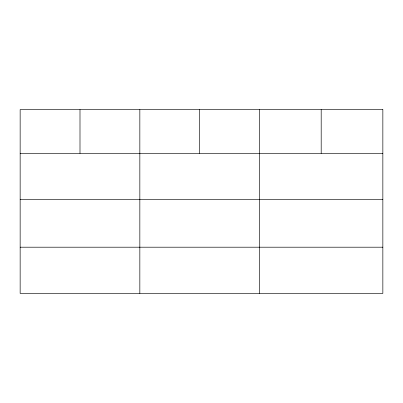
<?xml version="1.0" encoding="UTF-8"?>
<svg xmlns="http://www.w3.org/2000/svg" width="403" height="403" viewBox="0 0 403 403"><rect width="100%" height="100%" fill="white"/><g stroke="black" fill="none" stroke-linecap="round" stroke-linejoin="round"><path stroke-width="0.6" d="M20.15 153.372L382.85 153.372M20.15 199.586L382.85 199.586M20.15 247.2L382.85 247.2M321.191 109.586L321.191 153.372M259.532 109.586L259.532 293.414M199.686 109.586L199.686 153.372M139.841 109.586L139.841 293.414M79.996 109.586L79.996 153.372M382.85 109.586L20.15 109.586L20.15 293.414L382.85 293.414L382.85 109.586"/></g></svg>
